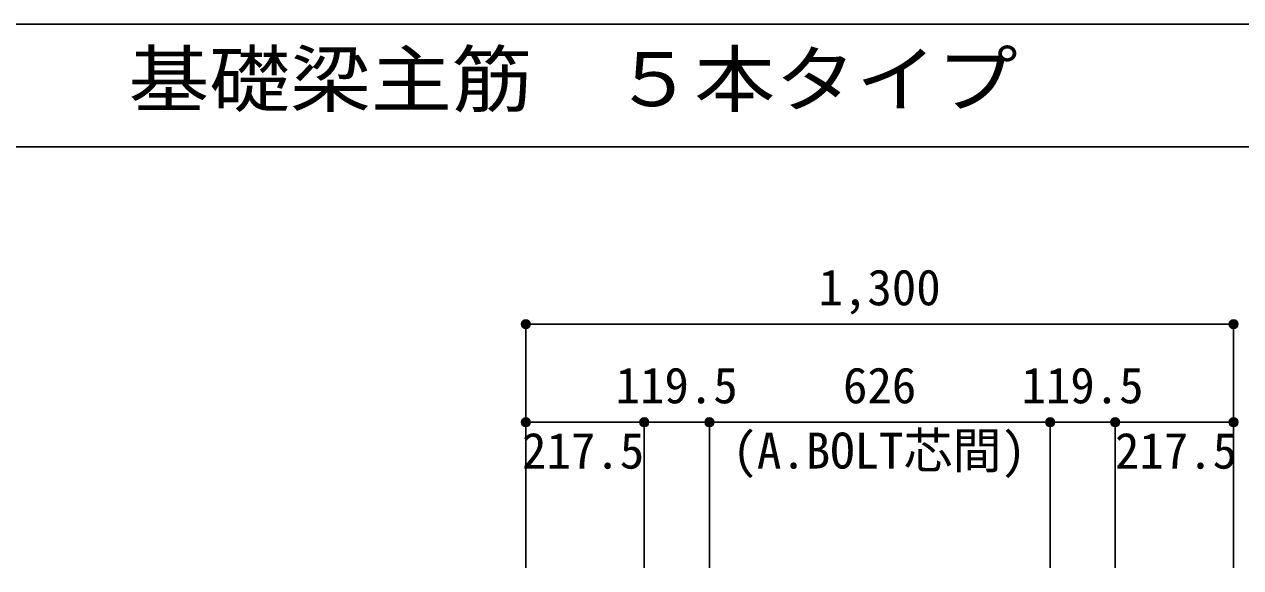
# Model space of a CAD drawing. Units: millimetres at full size, sheet at 1:30. Extents: x -5973 to 5954, y -4195 to 4201.
# Drawn here: x -1019 to 1215, y 3203 to 4201 of the extents above; entities that cross this region are included whole.
import ezdxf
from ezdxf.enums import TextEntityAlignment as Align

# ---------------------------------------------------------------- set-up
doc = ezdxf.new("R2010")
doc.units = ezdxf.units.MM
doc.header["$LTSCALE"] = 30
doc.header["$PDMODE"] = 32
doc.header["$PDSIZE"] = 15
for name, color, linetype in [('0-7_文字', 4, 'Continuous'), ('0-D_寸法', 4, 'Continuous'), ('6-7_文字', 7, 'Continuous'), ('F-0_枠', 6, 'Continuous')]:
    doc.layers.add(name, color=color, linetype=linetype)
doc.styles.add('ＭＳ ゴシック', font='')
doc.styles.get('ＭＳ ゴシック').set_extended_font_data('MS Gothic')

msp = doc.modelspace()

# ---------------------------------------------------------------- linework, layer by layer
at = {"layer": '0-D_寸法'}
for p, q in [((-97.56, 3650.34), (-97.56, 3470.34)), ((-97.56, 3650.34), (-97.56, 3470.34)), ((-97.56, 3650.34), (1202.44, 3650.34)), ((-97.56, 3650.34), (1202.44, 3650.34)), ((1202.44, 3650.34), (1202.44, 3470.34)), ((-97.56, 3470.34), (-97.56, 3203.3)), ((-97.56, 3470.34), (-97.56, 3203.3)), ((119.94, 3470.34), (-97.56, 3470.34)), ((119.94, 3470.34), (119.94, 3203.3)), ((239.44, 3470.34), (119.94, 3470.34)), ((239.44, 3470.34), (865.44, 3470.34)), ((239.44, 3470.34), (239.44, 3203.3)), ((865.44, 3470.34), (865.44, 3203.3)), ((865.44, 3470.34), (984.94, 3470.34)), ((984.94, 3470.34), (984.94, 3203.3)), ((984.94, 3470.34), (1202.44, 3470.34)), ((1202.44, 3470.34), (1202.44, 3203.3))]:
    msp.add_line(p, q, dxfattribs=at)
for centre, radius in [((-97.56, 3650.34), 8), ((-97.56, 3650.34), 7.2), ((-97.56, 3650.34), 6.4), ((-97.56, 3650.34), 5.6), ((-97.56, 3650.34), 4.8), ((-97.56, 3650.34), 4), ((-97.56, 3650.34), 3.2), ((-97.56, 3650.34), 2.4), ((-97.56, 3650.34), 1.6), ((-97.56, 3650.34), 0.8), ((1202.44, 3650.34), 8), ((1202.44, 3650.34), 7.2), ((1202.44, 3650.34), 6.4), ((1202.44, 3650.34), 5.6), ((1202.44, 3650.34), 4.8), ((1202.44, 3650.34), 4), ((1202.44, 3650.34), 3.2), ((1202.44, 3650.34), 2.4), ((1202.44, 3650.34), 1.6), ((1202.44, 3650.34), 0.8), ((-97.56, 3470.34), 8), ((-97.56, 3470.34), 7.2), ((-97.56, 3470.34), 6.4), ((-97.56, 3470.34), 5.6), ((-97.56, 3470.34), 4.8), ((-97.56, 3470.34), 4), ((-97.56, 3470.34), 3.2), ((-97.56, 3470.34), 2.4), ((-97.56, 3470.34), 1.6), ((-97.56, 3470.34), 0.8), ((119.94, 3470.34), 8), ((119.94, 3470.34), 7.2), ((119.94, 3470.34), 6.4), ((119.94, 3470.34), 5.6), ((119.94, 3470.34), 4.8), ((119.94, 3470.34), 4), ((119.94, 3470.34), 3.2), ((119.94, 3470.34), 2.4), ((119.94, 3470.34), 1.6), ((119.94, 3470.34), 0.8), ((239.44, 3470.34), 8), ((239.44, 3470.34), 7.2), ((239.44, 3470.34), 6.4), ((239.44, 3470.34), 5.6), ((239.44, 3470.34), 4.8), ((239.44, 3470.34), 4), ((239.44, 3470.34), 3.2), ((239.44, 3470.34), 2.4), ((239.44, 3470.34), 1.6), ((239.44, 3470.34), 0.8), ((865.44, 3470.34), 8), ((865.44, 3470.34), 7.2), ((865.44, 3470.34), 6.4), ((865.44, 3470.34), 5.6), ((865.44, 3470.34), 4.8), ((865.44, 3470.34), 4), ((865.44, 3470.34), 3.2), ((865.44, 3470.34), 2.4), ((865.44, 3470.34), 1.6), ((865.44, 3470.34), 0.8), ((984.94, 3470.34), 8), ((984.94, 3470.34), 7.2), ((984.94, 3470.34), 6.4), ((984.94, 3470.34), 5.6), ((984.94, 3470.34), 4.8), ((984.94, 3470.34), 4), ((984.94, 3470.34), 3.2), ((984.94, 3470.34), 2.4), ((984.94, 3470.34), 1.6), ((984.94, 3470.34), 0.8), ((1202.44, 3470.34), 8), ((1202.44, 3470.34), 7.2), ((1202.44, 3470.34), 6.4), ((1202.44, 3470.34), 5.6), ((1202.44, 3470.34), 4.8), ((1202.44, 3470.34), 4), ((1202.44, 3470.34), 3.2), ((1202.44, 3470.34), 2.4), ((1202.44, 3470.34), 1.6), ((1202.44, 3470.34), 0.8)]:
    msp.add_circle(centre, radius, dxfattribs=at)
at = {"layer": '0-D_寸法', "color": 7}
for p in [(-97.56, 3650.34), (-97.56, 3650.34), (1202.44, 3650.34), (-97.56, 3470.34), (-97.56, 3470.34), (119.94, 3470.34), (239.44, 3470.34), (239.44, 3470.34), (865.44, 3470.34), (865.44, 3470.34), (984.94, 3470.34), (984.94, 3470.34), (1202.44, 3470.34), (1202.44, 3470.34), (1202.44, 3470.34)]:
    msp.add_point(p, dxfattribs=at)
at = {"layer": 'F-0_枠'}
msp.add_line((-5972.88, 4201.15), (5954.1, 4201.15), dxfattribs=at)
at = {"layer": 'F-0_枠', "color": 2}
msp.add_line((-5972.88, 3976.15), (3723.6, 3976.15), dxfattribs=at)

# ---------------------------------------------------------------- texts
at = {"layer": '0-7_文字', "style": 'ＭＳ ゴシック'}
msp.add_text('(A.BOLT芯間)', height=65.98, dxfattribs=at).set_placement((281.92, 3365.58), align=Align.BOTTOM_LEFT)
at = {"layer": '0-D_寸法', "style": 'ＭＳ ゴシック'}
for s, p in [('1,300', (439.94, 3665.34)), ('119.5', (67.19, 3485.34)), ('626', (484.94, 3485.34)), ('119.5', (812.69, 3485.34)), ('217.5', (-104.62, 3365.38)), ('217.5', (984.49, 3365.38))]:
    msp.add_text(s, height=65.98, dxfattribs=at).set_placement(p, align=Align.BOTTOM_LEFT)
at = {"layer": '6-7_文字', "color": 2, "style": 'ＭＳ ゴシック', "width": 1.1}
msp.add_text('\u3000\u3000基礎梁主筋\u3000５本タイプ', height=98.97, dxfattribs=at).set_placement((-1124.64, 4021.15), align=Align.BOTTOM_LEFT)

doc.saveas('drawing.dxf')
